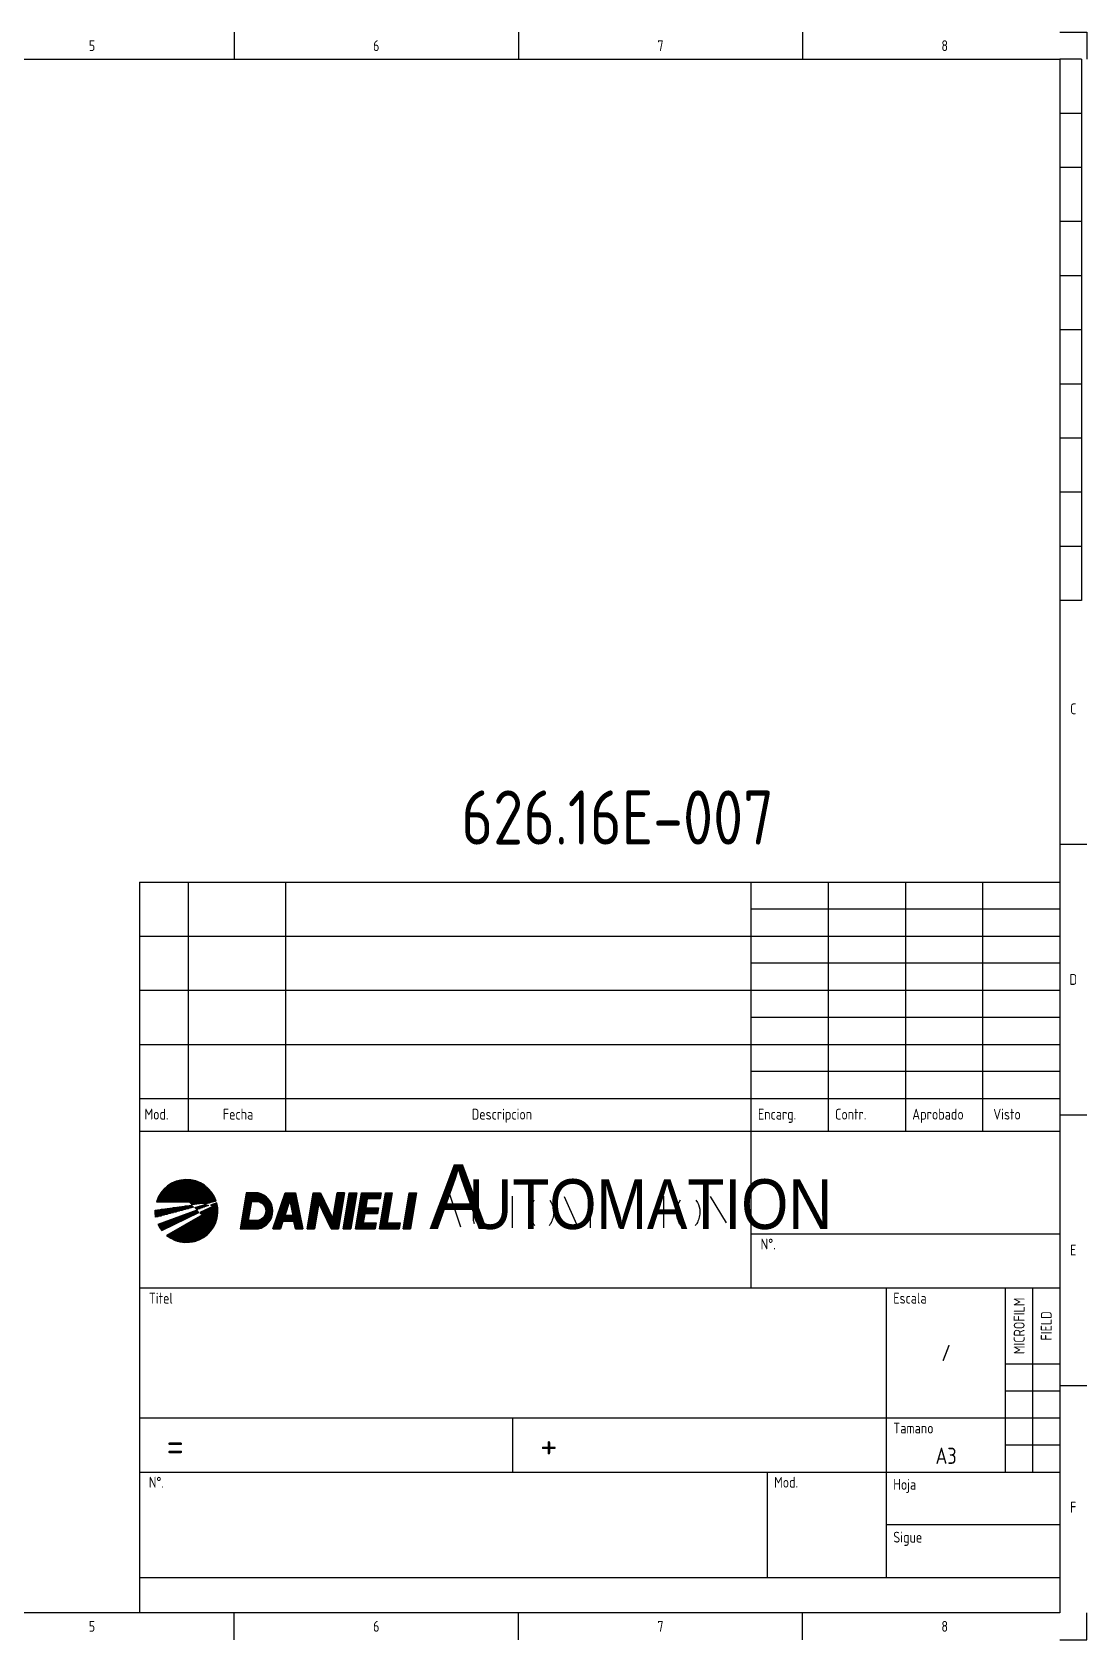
# Model space of a CAD drawing. Extents: x 0 to 420, y 0 to 297.
# Drawn here: x 225.2 to 420, y 0 to 297 of the extents above; entities that cross this region are included whole.
import ezdxf
from ezdxf.enums import TextEntityAlignment as Align

# ---------------------------------------------------------------- set-up
doc = ezdxf.new("R2010")
doc.units = 0
doc.header["$LTSCALE"] = 5
doc.header["$MEASUREMENT"] = 0
doc.layers.get('0').update_dxf_attribs({"linetype": 'CONTINUOUS'})
doc.layers.add('CART', color=7, linetype='CONTINUOUS')
doc.layers.add('CART-ES', color=7, linetype='CONTINUOUS')
doc.styles.add('DIN', font='DIN.shx', dxfattribs={"width": 0.85})
doc.styles.add('SUPERFRENCH', font='suf_____.pfb', dxfattribs={"height": 10})

# ---------------------------------------------------------------- blocks, each defined once
blk = doc.blocks.new('*X2')
at = {"color": 0}
for p, q in [((-0.44, 68.9), (9.78, 68.9)), ((-0.33, 69.06), (9.67, 69.06)), ((-0.22, 69.21), (9.55, 69.21)), ((-0.09, 69.37), (9.43, 69.37)), ((0.04, 69.53), (9.3, 69.53)), ((0.18, 69.69), (9.16, 69.69)), ((0.34, 69.85), (9, 69.85)), ((0.5, 70.01), (8.84, 70.01)), ((0.68, 70.17), (8.66, 70.17)), ((0.87, 70.33), (8.47, 70.33)), ((1.08, 70.48), (8.26, 70.48)), ((1.31, 70.64), (8.03, 70.64)), ((1.56, 70.8), (7.78, 70.8)), ((1.85, 70.96), (7.49, 70.96)), ((2.18, 71.12), (7.16, 71.12)), ((2.57, 71.28), (6.77, 71.28)), ((3.07, 71.44), (6.27, 71.44)), ((3.85, 71.6), (5.48, 71.6)), ((-1.44, 65.72), (3.88, 65.72)), ((-1.13, 67.47), (10.33, 67.47)), ((-1.08, 67.63), (10.42, 67.63)), ((-1.02, 67.79), (10.35, 67.79)), ((-0.95, 67.94), (10.29, 67.94)), ((-0.88, 68.1), (10.22, 68.1)), ((-0.8, 68.26), (10.14, 68.26)), ((-0.72, 68.42), (10.06, 68.42)), ((-0.63, 68.58), (9.97, 68.58)), ((-0.54, 68.74), (9.88, 68.74)), ((-0.27, 65.88), (4.47, 65.88)), ((0.9, 66.04), (5.05, 66.04)), ((2.06, 66.2), (5.64, 66.2)), ((3.23, 66.36), (6, 66.36)), ((4.4, 66.52), (5.84, 66.52)), ((5.22, 67.31), (9.74, 67.31)), ((5.38, 67.15), (9.16, 67.15)), ((5.54, 66.99), (7, 66.99)), ((5.57, 66.67), (5.68, 66.67)), ((5.7, 66.83), (5.83, 66.83)), ((6.33, 66.2), (7.75, 66.2)), ((6.49, 66.04), (7.31, 66.04)), ((6.65, 65.88), (6.88, 65.88)), ((6.69, 66.36), (8.19, 66.36)), ((7.28, 66.52), (8.63, 66.52)), ((7.86, 66.67), (8.75, 66.67)), ((8.04, 66.99), (8.57, 66.99)), ((8.32, 65.72), (10.78, 65.72)), ((8.65, 65.88), (10.77, 65.88)), ((8.98, 66.04), (10.76, 66.04)), ((9.31, 66.2), (10.75, 66.2)), ((9.43, 66.67), (10.68, 66.67)), ((9.64, 66.36), (10.73, 66.36)), ((9.82, 66.52), (10.71, 66.52)), ((9.86, 66.83), (10.64, 66.83)), ((10.3, 66.99), (10.61, 66.99)), ((-1.45, 65.56), (3.29, 65.56)), ((-1.44, 65.4), (2.71, 65.4)), ((-1.44, 65.25), (2.12, 65.25)), ((-1.43, 65.09), (1.54, 65.09)), ((-1.42, 64.93), (0.95, 64.93)), ((-1.4, 64.77), (0.36, 64.77)), ((-1.38, 64.61), (-0.22, 64.61)), ((-1.35, 64.45), (-0.81, 64.45)), ((-0.83, 62.86), (2.11, 62.86)), ((-0.75, 62.71), (1.78, 62.71)), ((-0.67, 62.55), (1.45, 62.55)), ((-0.65, 63.02), (2.44, 63.02)), ((-0.21, 63.18), (2.77, 63.18)), ((0.22, 63.34), (3.1, 63.34)), ((0.66, 63.5), (3.43, 63.5)), ((1.1, 63.66), (3.76, 63.66)), ((1.54, 63.82), (4.08, 63.82)), ((1.98, 63.98), (4.41, 63.98)), ((2.42, 64.13), (4.74, 64.13)), ((2.85, 64.29), (5.07, 64.29)), ((3.29, 64.45), (5.4, 64.45)), ((3.73, 64.61), (5.73, 64.61)), ((3.89, 62.55), (10, 62.55)), ((4.16, 62.71), (10.09, 62.71)), ((4.17, 64.77), (6.06, 64.77)), ((4.44, 62.86), (10.17, 62.86)), ((4.61, 64.93), (6.39, 64.93)), ((4.72, 63.02), (10.24, 63.02)), ((5, 63.18), (10.31, 63.18)), ((5.04, 65.09), (6.72, 65.09)), ((5.28, 63.34), (10.38, 63.34)), ((5.48, 65.25), (7.05, 65.25)), ((5.56, 63.5), (10.44, 63.5)), ((5.84, 63.66), (10.49, 63.66)), ((5.92, 65.4), (6.95, 65.4)), ((6.12, 63.82), (10.54, 63.82)), ((6.36, 65.56), (6.79, 65.56)), ((6.4, 63.98), (10.58, 63.98)), ((6.68, 64.13), (10.62, 64.13)), ((6.95, 64.29), (10.66, 64.29)), ((7.23, 64.45), (10.69, 64.45)), ((7.33, 65.25), (10.78, 65.25)), ((7.44, 65.09), (10.77, 65.09)), ((7.51, 64.61), (10.71, 64.61)), ((7.6, 64.93), (10.75, 64.93)), ((7.66, 65.4), (10.78, 65.4)), ((7.76, 64.77), (10.74, 64.77)), ((7.99, 65.56), (10.78, 65.56)), ((-0.57, 62.39), (1.12, 62.39)), ((-0.48, 62.23), (0.79, 62.23)), ((-0.37, 62.07), (0.46, 62.07)), ((-0.26, 61.91), (0.13, 61.91)), ((0.82, 60.8), (8.54, 60.8)), ((1, 60.64), (8.34, 60.64)), ((1.1, 60.96), (8.73, 60.96)), ((1.22, 60.48), (8.11, 60.48)), ((1.38, 61.12), (8.9, 61.12)), ((1.47, 60.32), (7.87, 60.32)), ((1.65, 61.28), (9.06, 61.28)), ((1.74, 60.17), (7.6, 60.17)), ((1.93, 61.44), (9.21, 61.44)), ((2.06, 60.01), (7.28, 60.01)), ((2.21, 61.59), (9.34, 61.59)), ((2.42, 59.85), (6.92, 59.85)), ((2.49, 61.75), (9.47, 61.75)), ((2.77, 61.91), (9.6, 61.91)), ((2.87, 59.69), (6.46, 59.69)), ((3.05, 62.07), (9.71, 62.07)), ((3.33, 62.23), (9.81, 62.23)), ((3.51, 59.53), (5.83, 59.53)), ((3.61, 62.39), (9.91, 62.39))]:
    blk.add_line(p, q, dxfattribs=at)
blk = doc.blocks.new('*X3')
at = {"color": 0}
for p, q in [((16.23, 68.9), (19.12, 68.9)), ((23.77, 68.9), (25.89, 68.9)), ((29.26, 68.9), (30.82, 68.9)), ((33.93, 68.9), (35.39, 68.9)), ((36.3, 68.9), (37.76, 68.9)), ((38.67, 68.9), (42.47, 68.9)), ((43.35, 68.9), (44.66, 68.9)), ((47.91, 68.9), (49.37, 68.9)), ((15.7, 65.72), (17.08, 65.72)), ((15.72, 65.88), (17.11, 65.88)), ((15.75, 66.04), (17.14, 66.04)), ((15.78, 66.2), (17.16, 66.2)), ((15.8, 66.36), (17.19, 66.36)), ((15.83, 66.52), (17.22, 66.52)), ((15.86, 66.67), (17.24, 66.67)), ((15.88, 66.83), (17.27, 66.83)), ((15.91, 66.99), (17.29, 66.99)), ((15.94, 67.15), (17.32, 67.15)), ((15.96, 67.31), (17.35, 67.31)), ((15.99, 67.47), (20.89, 67.47)), ((16.01, 67.63), (20.79, 67.63)), ((16.04, 67.79), (20.67, 67.79)), ((16.07, 67.94), (20.53, 67.94)), ((16.09, 68.1), (20.38, 68.1)), ((16.12, 68.26), (20.2, 68.26)), ((16.15, 68.42), (20, 68.42)), ((16.17, 68.58), (19.77, 68.58)), ((16.2, 68.74), (19.49, 68.74)), ((18.86, 67.31), (20.99, 67.31)), ((19.19, 67.15), (21.08, 67.15)), ((19.41, 66.99), (21.15, 66.99)), ((19.58, 66.83), (21.22, 66.83)), ((19.72, 66.67), (21.27, 66.67)), ((19.82, 66.52), (21.32, 66.52)), ((19.91, 66.36), (21.36, 66.36)), ((19.98, 66.2), (21.4, 66.2)), ((20.03, 66.04), (21.42, 66.04)), ((20.06, 65.88), (21.44, 65.88)), ((20.08, 65.72), (21.45, 65.72)), ((22.71, 65.72), (24.17, 65.72)), ((22.77, 65.88), (24.22, 65.88)), ((22.82, 66.04), (24.28, 66.04)), ((22.87, 66.2), (24.33, 66.2)), ((22.92, 66.36), (24.38, 66.36)), ((22.98, 66.52), (24.44, 66.52)), ((23.03, 66.67), (24.49, 66.67)), ((23.08, 66.83), (24.54, 66.83)), ((23.14, 66.99), (24.59, 66.99)), ((23.19, 67.15), (24.65, 67.15)), ((23.24, 67.31), (24.7, 67.31)), ((23.29, 67.47), (26.19, 67.47)), ((23.35, 67.63), (26.16, 67.63)), ((23.4, 67.79), (26.13, 67.79)), ((23.45, 67.94), (26.09, 67.94)), ((23.51, 68.1), (26.06, 68.1)), ((23.56, 68.26), (26.03, 68.26)), ((23.61, 68.42), (25.99, 68.42)), ((23.66, 68.58), (25.96, 68.58)), ((23.72, 68.74), (25.93, 68.74)), ((24.77, 67.31), (26.23, 67.31)), ((24.8, 67.15), (26.26, 67.15)), ((24.83, 66.99), (26.29, 66.99)), ((24.87, 66.83), (26.32, 66.83)), ((24.9, 66.67), (26.36, 66.67)), ((24.93, 66.52), (26.39, 66.52)), ((24.97, 66.36), (26.42, 66.36)), ((25, 66.2), (26.46, 66.2)), ((25.03, 66.04), (26.49, 66.04)), ((25.06, 65.88), (26.52, 65.88)), ((25.1, 65.72), (26.56, 65.72)), ((28.73, 65.72), (30.19, 65.72)), ((28.76, 65.88), (30.22, 65.88)), ((28.79, 66.04), (30.24, 66.04)), ((28.81, 66.2), (30.27, 66.2)), ((28.84, 66.36), (30.3, 66.36)), ((28.86, 66.52), (30.32, 66.52)), ((28.89, 66.67), (30.35, 66.67)), ((28.92, 66.83), (30.38, 66.83)), ((28.94, 66.99), (30.4, 66.99)), ((28.97, 67.15), (31.65, 67.15)), ((29, 67.31), (31.58, 67.31)), ((29.02, 67.47), (31.5, 67.47)), ((29.05, 67.63), (31.42, 67.63)), ((29.08, 67.79), (31.35, 67.79)), ((29.1, 67.94), (31.27, 67.94)), ((29.13, 68.1), (31.2, 68.1)), ((29.16, 68.26), (31.12, 68.26)), ((29.18, 68.42), (31.04, 68.42)), ((29.21, 68.58), (30.97, 68.58)), ((29.24, 68.74), (30.89, 68.74)), ((30.46, 66.99), (31.73, 66.99)), ((30.54, 66.83), (31.8, 66.83)), ((30.61, 66.67), (31.88, 66.67)), ((30.69, 66.52), (31.95, 66.52)), ((30.76, 66.36), (32.03, 66.36)), ((30.84, 66.2), (32.11, 66.2)), ((30.92, 66.04), (32.18, 66.04)), ((30.99, 65.88), (32.26, 65.88)), ((31.07, 65.72), (32.33, 65.72)), ((33.4, 65.72), (34.86, 65.72)), ((33.43, 65.88), (34.88, 65.88)), ((33.45, 66.04), (34.91, 66.04)), ((33.48, 66.2), (34.94, 66.2)), ((33.51, 66.36), (34.96, 66.36)), ((33.53, 66.52), (34.99, 66.52)), ((33.56, 66.67), (35.02, 66.67)), ((33.59, 66.83), (35.04, 66.83)), ((33.61, 66.99), (35.07, 66.99)), ((33.64, 67.15), (35.1, 67.15)), ((33.66, 67.31), (35.12, 67.31)), ((33.69, 67.47), (35.15, 67.47)), ((33.72, 67.63), (35.18, 67.63)), ((33.74, 67.79), (35.2, 67.79)), ((33.77, 67.94), (35.23, 67.94)), ((33.8, 68.1), (35.26, 68.1)), ((33.82, 68.26), (35.28, 68.26)), ((33.85, 68.42), (35.31, 68.42)), ((33.88, 68.58), (35.33, 68.58)), ((33.9, 68.74), (35.36, 68.74)), ((35.77, 65.72), (37.23, 65.72)), ((35.8, 65.88), (37.26, 65.88)), ((35.83, 66.04), (37.28, 66.04)), ((35.85, 66.2), (37.31, 66.2)), ((35.88, 66.36), (37.34, 66.36)), ((35.9, 66.52), (37.36, 66.52)), ((35.93, 66.67), (37.39, 66.67)), ((35.96, 66.83), (37.42, 66.83)), ((35.98, 66.99), (37.44, 66.99)), ((36.01, 67.15), (37.47, 67.15)), ((36.04, 67.31), (37.5, 67.31)), ((36.06, 67.47), (37.52, 67.47)), ((36.09, 67.63), (37.55, 67.63)), ((36.12, 67.79), (37.57, 67.79)), ((36.14, 67.94), (37.6, 67.94)), ((36.17, 68.1), (37.63, 68.1)), ((36.2, 68.26), (37.65, 68.26)), ((36.22, 68.42), (37.68, 68.42)), ((36.25, 68.58), (37.71, 68.58)), ((36.28, 68.74), (37.73, 68.74)), ((38.15, 65.72), (41.94, 65.72)), ((38.17, 65.88), (41.96, 65.88)), ((38.2, 66.04), (41.99, 66.04)), ((38.22, 66.2), (39.54, 66.2)), ((38.25, 66.36), (39.56, 66.36)), ((38.28, 66.52), (39.59, 66.52)), ((38.3, 66.67), (39.62, 66.67)), ((38.33, 66.83), (39.64, 66.83)), ((38.36, 66.99), (39.67, 66.99)), ((38.38, 67.15), (39.7, 67.15)), ((38.41, 67.31), (39.72, 67.31)), ((38.44, 67.47), (39.75, 67.47)), ((38.46, 67.63), (39.78, 67.63)), ((38.49, 67.79), (39.8, 67.79)), ((38.52, 67.94), (42.31, 67.94)), ((38.54, 68.1), (42.33, 68.1)), ((38.57, 68.26), (42.36, 68.26)), ((38.59, 68.42), (42.39, 68.42)), ((38.62, 68.58), (42.41, 68.58)), ((38.65, 68.74), (42.44, 68.74)), ((42.82, 65.72), (44.13, 65.72)), ((42.85, 65.88), (44.16, 65.88)), ((42.87, 66.04), (44.19, 66.04)), ((42.9, 66.2), (44.21, 66.2)), ((42.93, 66.36), (44.24, 66.36)), ((42.95, 66.52), (44.26, 66.52)), ((42.98, 66.67), (44.29, 66.67)), ((43, 66.83), (44.32, 66.83)), ((43.03, 66.99), (44.34, 66.99)), ((43.06, 67.15), (44.37, 67.15)), ((43.08, 67.31), (44.4, 67.31)), ((43.11, 67.47), (44.42, 67.47)), ((43.14, 67.63), (44.45, 67.63)), ((43.16, 67.79), (44.48, 67.79)), ((43.19, 67.94), (44.5, 67.94)), ((43.22, 68.1), (44.53, 68.1)), ((43.24, 68.26), (44.56, 68.26)), ((43.27, 68.42), (44.58, 68.42)), ((43.3, 68.58), (44.61, 68.58)), ((43.32, 68.74), (44.64, 68.74)), ((47.38, 65.72), (48.84, 65.72)), ((47.41, 65.88), (48.87, 65.88)), ((47.43, 66.04), (48.89, 66.04)), ((47.46, 66.2), (48.92, 66.2)), ((47.49, 66.36), (48.94, 66.36)), ((47.51, 66.52), (48.97, 66.52)), ((47.54, 66.67), (49, 66.67)), ((47.57, 66.83), (49.02, 66.83)), ((47.59, 66.99), (49.05, 66.99)), ((47.62, 67.15), (49.08, 67.15)), ((47.64, 67.31), (49.1, 67.31)), ((47.67, 67.47), (49.13, 67.47)), ((47.7, 67.63), (49.16, 67.63)), ((47.72, 67.79), (49.18, 67.79)), ((47.75, 67.94), (49.21, 67.94)), ((47.78, 68.1), (49.24, 68.1)), ((47.8, 68.26), (49.26, 68.26)), ((47.83, 68.42), (49.29, 68.42)), ((47.86, 68.58), (49.31, 68.58)), ((47.88, 68.74), (49.34, 68.74)), ((15.17, 62.55), (19.82, 62.55)), ((15.19, 62.71), (20.04, 62.71)), ((15.22, 62.86), (20.24, 62.86)), ((15.25, 63.02), (20.41, 63.02)), ((15.27, 63.18), (20.56, 63.18)), ((15.3, 63.34), (20.69, 63.34)), ((15.33, 63.5), (20.81, 63.5)), ((15.35, 63.66), (20.91, 63.66)), ((15.38, 63.82), (16.77, 63.82)), ((15.41, 63.98), (16.79, 63.98)), ((15.43, 64.13), (16.82, 64.13)), ((15.46, 64.29), (16.84, 64.29)), ((15.49, 64.45), (16.87, 64.45)), ((15.51, 64.61), (16.9, 64.61)), ((15.54, 64.77), (16.92, 64.77)), ((15.56, 64.93), (16.95, 64.93)), ((15.59, 65.09), (16.98, 65.09)), ((15.62, 65.25), (17, 65.25)), ((15.64, 65.4), (17.03, 65.4)), ((15.67, 65.56), (17.06, 65.56)), ((18.94, 63.82), (21.01, 63.82)), ((19.24, 63.98), (21.09, 63.98)), ((19.45, 64.13), (21.16, 64.13)), ((19.61, 64.29), (21.23, 64.29)), ((19.74, 64.45), (21.28, 64.45)), ((19.84, 64.61), (21.33, 64.61)), ((19.92, 64.77), (21.37, 64.77)), ((19.99, 64.93), (21.4, 64.93)), ((20.03, 65.09), (21.43, 65.09)), ((20.07, 65.25), (21.44, 65.25)), ((20.09, 65.56), (21.46, 65.56)), ((20.09, 65.4), (21.45, 65.4)), ((21.65, 62.55), (23.11, 62.55)), ((21.71, 62.71), (23.17, 62.71)), ((21.76, 62.86), (23.22, 62.86)), ((21.81, 63.02), (23.27, 63.02)), ((21.87, 63.18), (23.32, 63.18)), ((21.92, 63.34), (23.38, 63.34)), ((21.97, 63.5), (23.43, 63.5)), ((22.02, 63.66), (26.99, 63.66)), ((22.08, 63.82), (26.95, 63.82)), ((22.13, 63.98), (26.92, 63.98)), ((22.18, 64.13), (26.89, 64.13)), ((22.24, 64.29), (26.85, 64.29)), ((22.29, 64.45), (26.82, 64.45)), ((22.34, 64.61), (26.79, 64.61)), ((22.39, 64.77), (23.85, 64.77)), ((22.45, 64.93), (23.91, 64.93)), ((22.5, 65.09), (23.96, 65.09)), ((22.55, 65.25), (24.01, 65.25)), ((22.61, 65.4), (24.07, 65.4)), ((22.66, 65.56), (24.12, 65.56)), ((25.13, 65.56), (26.59, 65.56)), ((25.16, 65.4), (26.62, 65.4)), ((25.2, 65.25), (26.66, 65.25)), ((25.23, 65.09), (26.69, 65.09)), ((25.26, 64.93), (26.72, 64.93)), ((25.3, 64.77), (26.75, 64.77)), ((25.56, 63.5), (27.02, 63.5)), ((25.59, 63.34), (27.05, 63.34)), ((25.63, 63.18), (27.09, 63.18)), ((25.66, 63.02), (27.12, 63.02)), ((25.69, 62.86), (27.15, 62.86)), ((25.73, 62.71), (27.18, 62.71)), ((25.76, 62.55), (27.22, 62.55)), ((28.2, 62.55), (29.66, 62.55)), ((28.23, 62.71), (29.69, 62.71)), ((28.26, 62.86), (29.71, 62.86)), ((28.28, 63.02), (29.74, 63.02)), ((28.31, 63.18), (29.77, 63.18)), ((28.34, 63.34), (29.79, 63.34)), ((28.36, 63.5), (29.82, 63.5)), ((28.39, 63.66), (29.85, 63.66)), ((28.42, 63.82), (29.87, 63.82)), ((28.44, 63.98), (29.9, 63.98)), ((28.47, 64.13), (29.93, 64.13)), ((28.49, 64.29), (29.95, 64.29)), ((28.52, 64.45), (29.98, 64.45)), ((28.55, 64.61), (30.01, 64.61)), ((28.57, 64.77), (30.03, 64.77)), ((28.6, 64.93), (30.06, 64.93)), ((28.63, 65.09), (30.09, 65.09)), ((28.65, 65.25), (30.11, 65.25)), ((28.68, 65.4), (30.14, 65.4)), ((28.71, 65.56), (30.16, 65.56)), ((31.14, 65.56), (32.41, 65.56)), ((31.22, 65.4), (32.48, 65.4)), ((31.29, 65.25), (32.56, 65.25)), ((31.37, 65.09), (32.64, 65.09)), ((31.45, 64.93), (32.71, 64.93)), ((31.52, 64.77), (32.79, 64.77)), ((31.6, 64.61), (32.86, 64.61)), ((31.67, 64.45), (32.94, 64.45)), ((31.75, 64.29), (33.01, 64.29)), ((31.82, 64.13), (33.09, 64.13)), ((31.9, 63.98), (34.57, 63.98)), ((31.98, 63.82), (34.54, 63.82)), ((32.05, 63.66), (34.51, 63.66)), ((32.13, 63.5), (34.49, 63.5)), ((32.2, 63.34), (34.46, 63.34)), ((32.28, 63.18), (34.44, 63.18)), ((32.35, 63.02), (34.41, 63.02)), ((32.43, 62.86), (34.38, 62.86)), ((32.51, 62.71), (34.36, 62.71)), ((32.58, 62.55), (34.33, 62.55)), ((33.14, 64.13), (34.59, 64.13)), ((33.16, 64.29), (34.62, 64.29)), ((33.19, 64.45), (34.65, 64.45)), ((33.21, 64.61), (34.67, 64.61)), ((33.24, 64.77), (34.7, 64.77)), ((33.27, 64.93), (34.73, 64.93)), ((33.29, 65.09), (34.75, 65.09)), ((33.32, 65.25), (34.78, 65.25)), ((33.35, 65.4), (34.81, 65.4)), ((33.37, 65.56), (34.83, 65.56)), ((35.24, 62.55), (36.7, 62.55)), ((35.27, 62.71), (36.73, 62.71)), ((35.3, 62.86), (36.75, 62.86)), ((35.32, 63.02), (36.78, 63.02)), ((35.35, 63.18), (36.81, 63.18)), ((35.38, 63.34), (36.83, 63.34)), ((35.4, 63.5), (36.86, 63.5)), ((35.43, 63.66), (36.89, 63.66)), ((35.45, 63.82), (36.91, 63.82)), ((35.48, 63.98), (36.94, 63.98)), ((35.51, 64.13), (36.97, 64.13)), ((35.53, 64.29), (36.99, 64.29)), ((35.56, 64.45), (37.02, 64.45)), ((35.59, 64.61), (37.05, 64.61)), ((35.61, 64.77), (37.07, 64.77)), ((35.64, 64.93), (37.1, 64.93)), ((35.67, 65.09), (37.13, 65.09)), ((35.69, 65.25), (37.15, 65.25)), ((35.72, 65.4), (37.18, 65.4)), ((35.75, 65.56), (37.2, 65.56)), ((37.62, 62.55), (41.41, 62.55)), ((37.64, 62.71), (41.43, 62.71)), ((37.67, 62.86), (41.46, 62.86)), ((37.7, 63.02), (41.49, 63.02)), ((37.72, 63.18), (41.51, 63.18)), ((37.75, 63.34), (39.06, 63.34)), ((37.77, 63.5), (39.09, 63.5)), ((37.8, 63.66), (39.11, 63.66)), ((37.83, 63.82), (39.14, 63.82)), ((37.85, 63.98), (39.17, 63.98)), ((37.88, 64.13), (39.19, 64.13)), ((37.91, 64.29), (39.22, 64.29)), ((37.93, 64.45), (39.25, 64.45)), ((37.96, 64.61), (39.27, 64.61)), ((37.99, 64.77), (39.3, 64.77)), ((38.01, 64.93), (39.33, 64.93)), ((38.04, 65.09), (41.83, 65.09)), ((38.07, 65.25), (41.86, 65.25)), ((38.09, 65.4), (41.88, 65.4)), ((38.12, 65.56), (41.91, 65.56)), ((42.29, 62.55), (46.08, 62.55)), ((42.32, 62.71), (46.11, 62.71)), ((42.34, 62.86), (46.14, 62.86)), ((42.37, 63.02), (46.16, 63.02)), ((42.4, 63.18), (46.19, 63.18)), ((42.42, 63.34), (43.74, 63.34)), ((42.45, 63.5), (43.76, 63.5)), ((42.48, 63.66), (43.79, 63.66)), ((42.5, 63.82), (43.81, 63.82)), ((42.53, 63.98), (43.84, 63.98)), ((42.56, 64.13), (43.87, 64.13)), ((42.58, 64.29), (43.89, 64.29)), ((42.61, 64.45), (43.92, 64.45)), ((42.63, 64.61), (43.95, 64.61)), ((42.66, 64.77), (43.97, 64.77)), ((42.69, 64.93), (44, 64.93)), ((42.71, 65.09), (44.03, 65.09)), ((42.74, 65.25), (44.05, 65.25)), ((42.77, 65.4), (44.08, 65.4)), ((42.79, 65.56), (44.11, 65.56)), ((46.85, 62.55), (48.31, 62.55)), ((46.88, 62.71), (48.34, 62.71)), ((46.9, 62.86), (48.36, 62.86)), ((46.93, 63.02), (48.39, 63.02)), ((46.96, 63.18), (48.42, 63.18)), ((46.98, 63.34), (48.44, 63.34)), ((47.01, 63.5), (48.47, 63.5)), ((47.04, 63.66), (48.49, 63.66)), ((47.06, 63.82), (48.52, 63.82)), ((47.09, 63.98), (48.55, 63.98)), ((47.12, 64.13), (48.57, 64.13)), ((47.14, 64.29), (48.6, 64.29)), ((47.17, 64.45), (48.63, 64.45)), ((47.19, 64.61), (48.65, 64.61)), ((47.22, 64.77), (48.68, 64.77)), ((47.25, 64.93), (48.71, 64.93)), ((47.27, 65.09), (48.73, 65.09)), ((47.3, 65.25), (48.76, 65.25)), ((47.33, 65.4), (48.79, 65.4)), ((47.35, 65.56), (48.81, 65.56)), ((15.09, 62.07), (18.69, 62.07)), ((15.12, 62.23), (19.2, 62.23)), ((15.14, 62.39), (19.55, 62.39)), ((21.5, 62.07), (22.95, 62.07)), ((21.55, 62.23), (23.01, 62.23)), ((21.6, 62.39), (23.06, 62.39)), ((25.79, 62.39), (27.25, 62.39)), ((25.83, 62.23), (27.28, 62.23)), ((25.86, 62.07), (27.32, 62.07)), ((28.12, 62.07), (29.58, 62.07)), ((28.15, 62.23), (29.61, 62.23)), ((28.18, 62.39), (29.64, 62.39)), ((32.66, 62.39), (34.3, 62.39)), ((32.73, 62.23), (34.28, 62.23)), ((32.81, 62.07), (34.25, 62.07)), ((35.16, 62.07), (36.62, 62.07)), ((35.19, 62.23), (36.65, 62.23)), ((35.22, 62.39), (36.68, 62.39)), ((37.54, 62.07), (41.33, 62.07)), ((37.56, 62.23), (41.36, 62.23)), ((37.59, 62.39), (41.38, 62.39)), ((42.21, 62.07), (46, 62.07)), ((42.24, 62.23), (46.03, 62.23)), ((42.26, 62.39), (46.06, 62.39)), ((46.77, 62.07), (48.23, 62.07)), ((46.8, 62.23), (48.26, 62.23)), ((46.82, 62.39), (48.28, 62.39))]:
    blk.add_line(p, q, dxfattribs=at)

msp = doc.modelspace()

# ---------------------------------------------------------------- linework, layer by layer
at = {"layer": 'CART', "color": 1}
for p, q in [((262.5, 297), (262.5, 292)), ((315, 297), (315, 292)), ((367.5, 297), (367.5, 292)), ((415, 297), (420, 297)), ((420, 297), (420, 292)), ((419, 292), (415, 292)), ((419, 292), (419, 192)), ((419, 282), (415, 282)), ((419, 272), (415, 272)), ((419, 262), (415, 262)), ((419, 252), (415, 252)), ((419, 242), (415, 242)), ((419, 232), (415, 232)), ((419, 222), (415, 222)), ((419, 212), (415, 212)), ((419, 202), (415, 202)), ((419, 192), (415, 192)), ((415, 147), (420, 147)), ((254, 140), (254, 94)), ((272, 140), (272, 94)), ((358, 94), (358, 140)), ((372.25, 140), (372.25, 94)), ((386.5, 140), (386.5, 94)), ((400.75, 140), (400.75, 94)), ((415, 135), (358, 135)), ((245, 130), (415, 130)), ((245, 130), (415, 130)), ((415, 125), (358, 125)), ((245, 120), (415, 120)), ((415, 115), (358, 115)), ((245, 110), (415, 110)), ((415, 105), (358, 105)), ((245, 100), (415, 100)), ((415, 97), (420, 97)), ((358, 65), (358, 94)), ((358, 75), (415, 75)), ((245, 65), (415, 65)), ((383, 31), (383, 65)), ((405, 31), (405, 65)), ((410, 31), (410, 65)), ((405, 51), (415, 51)), ((405, 46), (415, 46)), ((415, 47), (420, 47)), ((245, 41), (405, 41)), ((314, 31), (314, 41)), ((405, 41), (415, 41)), ((405, 36), (415, 36)), ((245, 31), (383, 31)), ((361, 11.5), (361, 31)), ((383, 31), (415, 31)), ((383, 11.5), (383, 31)), ((415, 21.25), (383, 21.25)), ((245, 11.5), (415, 11.5)), ((262.5, 0), (262.5, 5)), ((315, 0), (315, 5)), ((367.5, 0), (367.5, 5)), ((420, 0), (420, 5)), ((415, 0), (420, 0))]:
    msp.add_line(p, q, dxfattribs=at)
at = {"layer": 'CART', "color": 2}
for p, q in [((245, 140), (415, 140)), ((245, 140), (245, 5)), ((245, 94), (415, 94)), ((302.09, 82.91), (304.32, 76.28))]:
    msp.add_line(p, q, dxfattribs=at)
at = {"layer": 'CART', "color": 3}
for p, q in [((275.98, 75.91), (277.09, 82.56)), ((313.83, 81.98), (313.83, 76.14))]:
    msp.add_line(p, q, dxfattribs=at)
at = {"layer": 'CART', "color": 6}
for p, q in [((323.44, 81.93), (325.73, 76.78)), ((328.25, 81.85), (328.25, 76.14)), ((332.08, 81.26), (333.6, 76.2)), ((337.61, 81.98), (337.61, 76.14)), ((341.8, 81.98), (341.8, 76.14)), ((350.41, 81.89), (353.4, 77.03))]:
    msp.add_line(p, q, dxfattribs=at)
at = {"layer": 'CART', "color": 2}
msp.add_lwpolyline([(5, 5), (5, 292), (415, 292), (415, 5)], close=True, dxfattribs=at)
at = {"layer": 'CART', "color": 3}
for points in [[(254.22, 80.91), (254.69, 80.44), (256.57, 80.7), (257.16, 80.54), (259.2, 81.1, 0.72868), (248.15, 80.91)], [(247.9, 79.4), (254.65, 80.32), (255.01, 79.96), (248.01, 78.06, -0.058012)], [(258.69, 80.13), (256.2, 78.94), (256.65, 78.49), (250.04, 74.72, 0.726081), (259.32, 80.71), (258.14, 80.28)], [(266.92, 75.91, 0.819804), (266.92, 82.56), (264.71, 82.56), (263.6, 75.91)], [(265.18, 77.49), (265.76, 80.98), (266.92, 80.98, -0.819804), (266.92, 77.49)], [(249.12, 75.65), (256.01, 78.97), (255.61, 79.36), (248.44, 76.76, 0.056185)]]:
    msp.add_lwpolyline(points, format="xyb", close=True, dxfattribs=at)
for points in [[(255.24, 79.9), (257.16, 80.42), (257.76, 80.26), (255.64, 79.5)], [(273.55, 77.3), (271.53, 77.3), (271.07, 75.91), (269.68, 75.91), (271.9, 82.56), (273.84, 82.56), (275.22, 75.91), (273.84, 75.91)], [(271.9, 78.41), (272.77, 81.03), (273.32, 78.41)], [(282.67, 75.91), (283.78, 82.56), (285.16, 82.56), (284.06, 75.91)], [(284.92, 75.91), (286.03, 82.56), (289.64, 82.56), (289.45, 81.46), (287.1, 81.46), (286.82, 79.79), (289.17, 79.79), (288.99, 78.68), (286.63, 78.68), (286.36, 77.02), (288.71, 77.02), (288.53, 75.91)], [(289.37, 75.91), (290.47, 82.56), (291.72, 82.56), (290.8, 77.02), (293.15, 77.02), (292.97, 75.91)], [(293.7, 75.91), (294.81, 82.56), (296.19, 82.56), (295.08, 75.91)]]:
    msp.add_lwpolyline(points, close=True, dxfattribs=at)
msp.add_lwpolyline([(282.91, 82.56), (281.53, 82.56), (282.91, 82.56), (281.8, 75.91), (280.45, 75.91), (278.17, 80.7), (277.37, 75.91), (275.98, 75.91), (277.09, 82.56), (278.48, 82.56), (280.74, 77.83), (281.53, 82.56)], dxfattribs=at)
at = {"layer": 'CART', "color": 2}
msp.add_lwpolyline([(306.63, 81.94), (306.63, 77.76, 0.132031), (306.86, 76.9, 1.797905)], format="xyb", dxfattribs=at)
at = {"layer": 'CART', "color": 3}
msp.add_lwpolyline([(317.89, 81.22), (317.65, 80.81, 0.128982), (317.18, 79.16, 0.066207), (317.29, 78.11, 0.045706), (317.65, 77.07, 0.108055), (318.02, 76.57, 0.073001)], format="xyb", dxfattribs=at)
at = {"layer": 'CART', "color": 6}
for points in [[(320.82, 81.22), (321.06, 80.81, -0.128982), (321.53, 79.16, -0.066207), (321.42, 78.11, -0.045706), (321.06, 77.07, -0.108055), (320.69, 76.57, -0.073001)], [(344.89, 81.22), (344.65, 80.81, 0.128982), (344.17, 79.16, 0.066207), (344.29, 78.11, 0.045706), (344.65, 77.07, 0.108055), (345.02, 76.57, 0.073001)], [(347.81, 81.22), (348.06, 80.81, -0.128982), (348.53, 79.16, -0.066207), (348.41, 78.11, -0.045706), (348.06, 77.07, -0.108055), (347.68, 76.57, -0.073001)]]:
    msp.add_lwpolyline(points, format="xyb", dxfattribs=at)

# ---------------------------------------------------------------- block references
at = {"layer": 'CART', "color": 7, "xscale": 0.95, "yscale": 0.95, "zscale": 0.95}
for name in ['*X2', '*X3']:
    msp.add_blockref(name, (249.27, 16.97), dxfattribs=at)

# ---------------------------------------------------------------- texts
at = {"color": 2, "insert": (304.47, 156.92), "char_height": 10, "width": 111.0411, "attachment_point": 1, "style": 'DIN'}
msp.add_mtext('626.16E-007', dxfattribs=at)
at = {"layer": 'CART', "color": 1, "style": 'DIN', "width": 0.85}
for s, p in [('5', (236.25, 294.5)), ('6', (288.75, 294.5)), ('7', (341.25, 294.5)), ('8', (393.75, 294.5)), ('C', (417.5, 172)), ('D', (417.5, 122)), ('E', (417.5, 72)), ('F', (417.5, 24.5)), ('5', (236.25, 2.5)), ('6', (288.75, 2.5)), ('7', (341.25, 2.5)), ('8', (393.75, 2.5))]:
    msp.add_text(s, height=2, dxfattribs=at).set_placement(p, align=Align.MIDDLE)
at = {"layer": 'CART', "color": 2}
for s, height, style, p in [('A', 11.96, 'SUPERFRENCH', (298.56, 75.9)), ('=', 5, 'DIN', (250, 33.5)), ('+', 5, 'DIN', (319, 33.5))]:
    msp.add_text(s, height=height, dxfattribs=dict(at, style=style)).set_placement(p)
at = {"layer": 'CART', "color": 3, "style": 'SUPERFRENCH', "width": 0.91}
msp.add_text('UTOMATION', height=9.198, dxfattribs=at).set_placement((305.8, 75.9))
at = {"layer": 'CART', "color": 1, "style": 'DIN', "width": 0.85}
for s, p in [('MICROFILM', (407.5, 58)), ('FIELD', (412.5, 58))]:
    msp.add_text(s, height=2, rotation=90, dxfattribs=at).set_placement(p, align=Align.MIDDLE)
at = {"layer": 'CART', "color": 2, "style": 'DIN', "width": 0.85}
for s, p in [('/', (394, 53)), ('A3', (394, 34))]:
    msp.add_text(s, height=3, dxfattribs=at).set_placement(p, align=Align.MIDDLE)
at = {"layer": 'CART-ES', "color": 1, "style": 'DIN', "width": 0.85}
for s, p in [('Mod.', (245.96, 96.11)), ('Fecha', (260.4, 96.11)), ('Descripcion', (306.38, 96.11)), ('Encarg.', (359.25, 96.11)), ('Contr.', (373.5, 96.11)), ('Aprobado', (387.75, 96.11)), ('Visto', (402.72, 96.11)), ('N%%D.', (359.75, 72.12)), ('Titel', (246.75, 62.12)), ('Escala', (384.25, 62.12)), ('Tamano', (384.25, 38.12)), ('N%%d.', (246.75, 28.12)), ('Mod.', (362.25, 28.12)), ('Hoja', (384.25, 27.72)), ('Sigue', (384.25, 17.97))]:
    msp.add_text(s, height=2, dxfattribs=at).set_placement(p)

doc.saveas('drawing.dxf')
